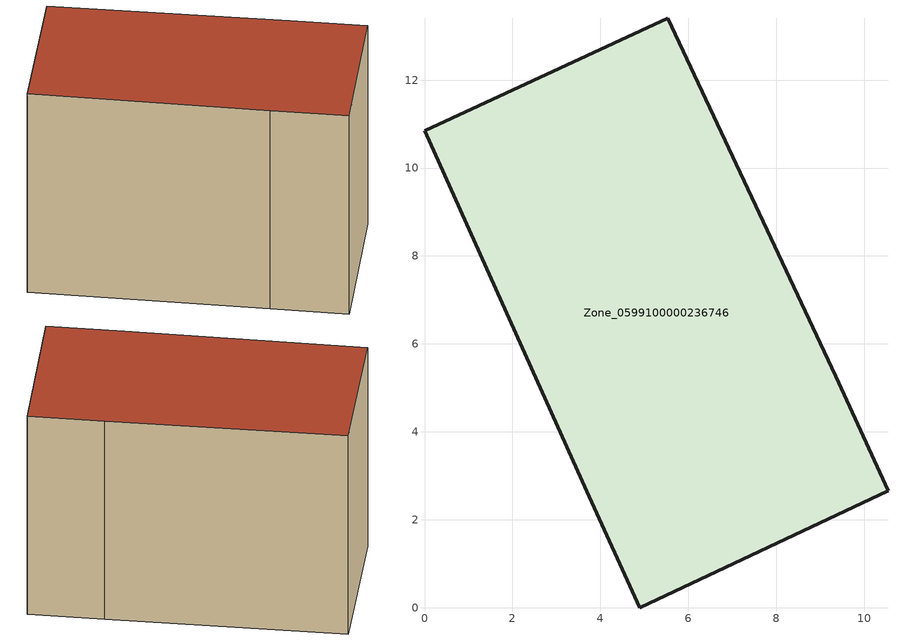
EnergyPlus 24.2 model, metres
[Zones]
Zone_0599100000236746
 floor ground (C_G): 4.9,0 3.69,2.65 0,10.85 5.54,13.4 9.36,5.26 10.54,2.66 z0
 wall outside (C_F): 3.69,2.65 4.9,0 10.54,2.66 9.36,5.26 5.54,13.4 0,10.85 3.69,2.65 z0:8.6
 roof outside (C_R): 9.36,5.26 5.54,13.4 0,10.85 3.69,2.65 4.9,0 10.54,2.66 z8.6
[BUILDING]
Pand.0599100000236746: North Axis=0; Terrain=City; Loads Convergence Tolerance Value=0.04; Temperature Convergence Tolerance Value=0.4; Solar Distribution=FullExterior; Maximum Number of Warmup Days=25; Minimum Number of Warmup Days=1
[Site:Location]
Rotterdam.The.Hague.AP_ZH_NLD Design_Conditions: Latitude=51.96; Longitude=4.45; Time Zone=1; Elevation=-4.5
[SITE:GROUNDTEMPERATURE:BUILDINGSURFACE]
18, 18, 18, 18, 18, 18, 18, 18, 18, 18, 18, 18
[MATERIAL] Thermal Absorptance=0.9; Solar Absorptance=0.7; Visible Absorptance=0.7
Name | Roughness | Thickness | Conductivity | Density | Specific Heat
G.TI.1946-1964 | MediumSmooth | 0.15 | 1 | 540 | 1210
F.TI.1946-1964 | Rough | 0.3 | 0.857143 | 1920 | 840
R.TI.1946-1964 | MediumRough | 0.2 | 0.277778 | 1500 | 1000
[CONSTRUCTION]
C_G: G.TI.1946-1964
C_F: F.TI.1946-1964
C_R: R.TI.1946-1964
[ZONE]
Zone_0599100000236746: Type=1; Multiplier=1; Ceiling Height=Autocalculate; Volume=Autocalculate; Floor Area=autocalculate; Part of Total Floor Area=Yes
[ZONEINFILTRATION:DESIGNFLOWRATE]
Infil_Zone_0599100000236746: Zone or ZoneList or Space or SpaceList=Zone_0599100000236746; Schedule=AlwaysOn; Design Flow Rate Calculation Method=Flow/Area; Flow Rate per Floor Area=0.003; Constant Term Coefficient=1; Temperature Term Coefficient=0; Velocity Term Coefficient=0; Velocity Squared Term Coefficient=0
[HVACTEMPLATE:ZONE:IDEALLOADSAIRSYSTEM]
Zone_0599100000236746: Maximum Heating Supply Air Temperature=50; Minimum Cooling Supply Air Temperature=13; Maximum Heating Supply Air Humidity Ratio=0.0156; Minimum Cooling Supply Air Humidity Ratio=0.0077; Heating Limit=NoLimit; Cooling Limit=NoLimit; Dehumidification Control Type=ConstantSensibleHeatRatio; Cooling Sensible Heat Ratio=0.7; Dehumidification Setpoint=60; Humidification Control Type=None; Humidification Setpoint=30; Outdoor Air Method=None; Outdoor Air Flow Rate per Person=0.00944; Outdoor Air Flow Rate per Zone Floor Area=0; Outdoor Air Flow Rate per Zone=0; Demand Controlled Ventilation Type=None; Outdoor Air Economizer Type=NoEconomizer; Heat Recovery Type=None; Sensible Heat Recovery Effectiveness=0.7; Latent Heat Recovery Effectiveness=0.65
[ZONECONTROL:THERMOSTAT]
ThermostatControl_Zone_0599100000236746: Zone or ZoneList=Zone_0599100000236746; Control Type Schedule=DualSetpointControlType; Control 1=Thermostat_Zone_0599100000236746; Temperature Difference Between Cutout And Setpoint=0
[THERMOSTATSETPOINT:DUALSETPOINT]
Thermostat_Zone_0599100000236746: Heating Setpoint Temperature Schedule=HeatingSetpoint_Zone_0599100000236746; Cooling Setpoint Temperature Schedule=CoolingSetpoint_Zone_0599100000236746
[SCHEDULE:COMPACT]
HeatingSetpoint_Zone_0599100000236746: Through: 12/31, For: AllDays, Until: 24:00, 21
CoolingSetpoint_Zone_0599100000236746: Through: 12/31, For: AllDays, Until: 24:00, 24
DualSetpointControlType: Through: 12/31, For: AllDays, Until: 24:00, 4
AlwaysOn: Through: 12/31, For: AllDays, Until: 24:00, 1
